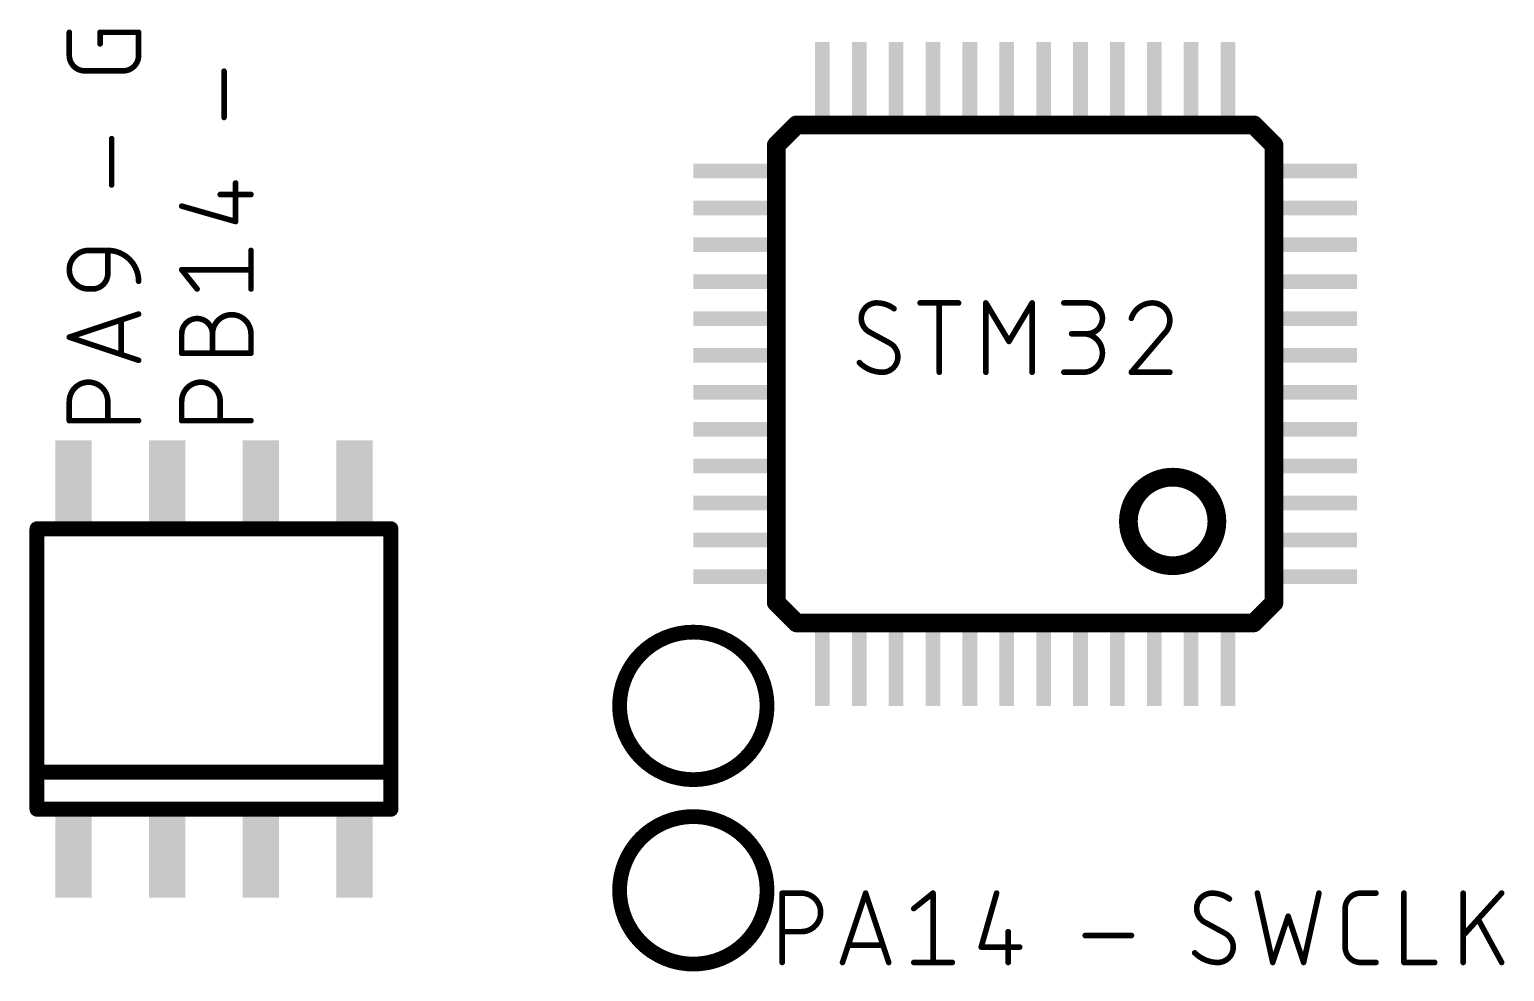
# Model space of a CAD drawing. Extents: x -18 to 127, y -8 to 112.
# Drawn here: x 79.5 to 99.5, y 44.9 to 57.67 of the extents above; entities that cross this region are included whole.
import ezdxf

# ---------------------------------------------------------------- set-up
doc = ezdxf.new("R2010")
doc.units = 0
doc.layers.add('21', color=253, linetype='CONTINUOUS')
doc.layers.add('51', color=253, linetype='CONTINUOUS')

# ---------------------------------------------------------------- blocks, each defined once
blk = doc.blocks.new('RECT')
blk.add_solid([(-0.5, -0.5), (0.5, -0.5), (-0.5, 0.5), (0.5, 0.5)])

msp = doc.modelspace()

# ---------------------------------------------------------------- linework, layer by layer
at = {"layer": '21'}
for points, const_width in [([(80.0381, 57.3163), (80.0381, 57.6295)], 0.0762), ([(80.4558, 57.4729), (80.4558, 57.6295)], 0.0762), ([(80.4558, 57.6295), (80.9779, 57.6295)], 0.0762), ([(80.9779, 57.6295), (80.9779, 57.3163)], 0.0762), ([(80.7691, 57.1074), (80.2469, 57.1074)], 0.0762), ([(82.1364, 56.4761), (82.1364, 57.1026)], 0.0762), ([(89.625, 56.1), (89.9, 56.375)], 0.254), ([(89.9, 56.375), (96.1, 56.375)], 0.254), ([(96.1, 56.375), (96.375, 56.1)], 0.254), ([(80.6124, 55.5617), (80.6124, 56.1882)], 0.0762), ([(89.625, 49.9), (89.625, 56.1)], 0.254), ([(96.375, 56.1), (96.375, 49.9)], 0.254), ([(82.2931, 55.0653), (82.2931, 55.5874)], 0.0762), ([(82.0842, 55.4307), (82.5019, 55.4307)], 0.0762), ([(81.5621, 55.2741), (82.2931, 55.0653)], 0.0762), ([(80.2992, 54.673), (80.5602, 54.673)], 0.0762), ([(80.5602, 54.673), (80.5602, 54.3597)], 0.0762), ([(82.5019, 54.1509), (82.5019, 54.673)], 0.0762), ([(81.7709, 54.1509), (81.5621, 54.4119)], 0.0762), ([(81.5621, 54.4119), (82.5019, 54.4119)], 0.0762), ([(80.3514, 54.1509), (80.2992, 54.1509)], 0.0762), ([(80.0381, 53.4975), (80.9779, 53.8108)], 0.0762), ([(91.5747, 53.9619), (92.0968, 53.9619)], 0.0762), ([(91.8357, 53.0221), (91.8357, 53.9619)], 0.0762), ([(92.4673, 53.0221), (92.4673, 53.9619)], 0.0762), ([(92.4673, 53.9619), (92.7806, 53.4398)], 0.0762), ([(92.7806, 53.4398), (93.0939, 53.9619)], 0.0762), ([(93.0939, 53.9619), (93.0939, 53.0221)], 0.0762), ([(93.5254, 53.9619), (93.8387, 53.9619)], 0.0762), ([(80.743, 53.7325), (80.743, 53.2626)], 0.0762), ([(91.1694, 53.4137), (90.8822, 53.5703)], 0.0762), ([(80.9779, 53.1843), (80.0381, 53.4975)], 0.0762), ([(81.5621, 53.2801), (81.5621, 53.5411)], 0.0762), ([(81.9798, 53.2801), (81.9798, 53.5411)], 0.0762), ([(82.5019, 53.5411), (82.5019, 53.2801)], 0.0762), ([(93.8387, 53.5442), (93.6298, 53.5442)], 0.0762), ([(94.8836, 53.5442), (94.4398, 53.0221)], 0.0762), ([(82.5019, 53.2801), (81.5621, 53.2801)], 0.0762), ([(93.5254, 53.0221), (93.7864, 53.0221)], 0.0762), ([(94.4398, 53.0221), (94.9619, 53.0221)], 0.0762), ([(80.0381, 52.3657), (80.0381, 52.6267)], 0.0762), ([(80.5602, 52.6267), (80.5602, 52.3657)], 0.0762), ([(81.5621, 52.3657), (81.5621, 52.6267)], 0.0762), ([(82.0842, 52.6267), (82.0842, 52.3657)], 0.0762), ([(80.9779, 52.3657), (80.0381, 52.3657)], 0.0762), ([(82.5019, 52.3657), (81.5621, 52.3657)], 0.0762), ([(89.9, 49.625), (89.625, 49.9)], 0.254), ([(96.375, 49.9), (96.1, 49.625)], 0.254), ([(96.1, 49.625), (89.9, 49.625)], 0.254), ([(89.7044, 45.0221), (89.7044, 45.9619)], 0.0762), ([(89.7044, 45.9619), (89.9655, 45.9619)], 0.0762), ([(90.523, 45.0221), (90.8362, 45.9619)], 0.0762), ([(90.8362, 45.9619), (91.1495, 45.0221)], 0.0762), ([(91.4896, 45.7531), (91.7506, 45.9619)], 0.0762), ([(91.7506, 45.9619), (91.7506, 45.0221)], 0.0762), ([(92.6128, 45.9619), (92.404, 45.2309)], 0.0762), ([(96.1488, 45.9619), (96.3576, 45.0221)], 0.0762), ([(96.7753, 45.0221), (96.9841, 45.9619)], 0.0762), ([(97.548, 45.9619), (97.7568, 45.9619)], 0.0762), ([(98.1359, 45.9619), (98.1359, 45.0221)], 0.0762), ([(98.9398, 45.0221), (98.9398, 45.9619)], 0.0762), ([(99.4619, 45.9619), (98.9398, 45.3876)], 0.0762), ([(95.7173, 45.4137), (95.4301, 45.5703)], 0.0762), ([(96.3576, 45.0221), (96.5665, 45.6486)], 0.0762), ([(96.5665, 45.6486), (96.7753, 45.0221)], 0.0762), ([(97.3391, 45.2309), (97.3391, 45.7531)], 0.0762), ([(99.4619, 45.0221), (99.1486, 45.5964)], 0.0762), ([(89.9655, 45.4398), (89.7044, 45.4398)], 0.0762), ([(92.7695, 45.4398), (92.7695, 45.0221)], 0.0762), ([(93.8148, 45.3876), (94.4413, 45.3876)], 0.0762), ([(91.0712, 45.257), (90.6013, 45.257)], 0.0762), ([(92.404, 45.2309), (92.9261, 45.2309)], 0.0762), ([(91.4896, 45.0221), (92.0117, 45.0221)], 0.0762), ([(97.7568, 45.0221), (97.548, 45.0221)], 0.0762), ([(98.1359, 45.0221), (98.5536, 45.0221)], 0.0762)]:
    msp.add_lwpolyline(points, dxfattribs=dict(at, const_width=const_width))
for points, const_width in [([(80.0571, 57.6295, 1), (80.0191, 57.6295)], 0.0381), ([(80.4558, 57.6486, 1), (80.4558, 57.6105)], 0.0381), ([(80.4748, 57.6295, 1), (80.4367, 57.6295)], 0.0381), ([(80.9969, 57.6295, 1), (80.9589, 57.6295)], 0.0381), ([(80.9779, 57.6105, 1), (80.9779, 57.6486)], 0.0381), ([(80.4367, 57.4729, 1), (80.4748, 57.4729)], 0.0381), ([(80.0381, 57.3163, 0.4142), (80.2469, 57.1074)], 0.0762), ([(80.0571, 57.3163, 1), (80.019, 57.3163)], 0.0381), ([(80.0191, 57.3163, 1), (80.0571, 57.3163)], 0.0381), ([(80.7691, 57.1074, 0.4142), (80.9779, 57.3163)], 0.0762), ([(80.9969, 57.3163, 1), (80.9589, 57.3163)], 0.0381), ([(80.9589, 57.3163, 1), (80.9969, 57.3163)], 0.0381), ([(80.2469, 57.1265, 1), (80.2469, 57.0884)], 0.0381), ([(80.2469, 57.0884, 1), (80.2469, 57.1265)], 0.0381), ([(80.7691, 57.1265, 1), (80.7691, 57.0884)], 0.0381), ([(80.7691, 57.0884, 1), (80.7691, 57.1265)], 0.0381), ([(82.1555, 57.1026, 1), (82.1174, 57.1026)], 0.0381), ([(82.1174, 56.4761, 1), (82.1555, 56.4761)], 0.0381), ([(89.9, 56.4385, 1), (89.9, 56.3115)], 0.127), ([(89.9449, 56.3301, 1), (89.8551, 56.4199)], 0.127), ([(96.1449, 56.4199, 1), (96.0551, 56.3301)], 0.127), ([(96.1, 56.3115, 1), (96.1, 56.4385)], 0.127), ([(80.6315, 56.1882, 1), (80.5934, 56.1882)], 0.0381), ([(89.6885, 56.1, 1), (89.5615, 56.1)], 0.127), ([(89.5801, 56.1449, 1), (89.6699, 56.0551)], 0.127), ([(96.4385, 56.1, 1), (96.3115, 56.1)], 0.127), ([(96.3301, 56.0551, 1), (96.4199, 56.1449)], 0.127), ([(82.3121, 55.5874, 1), (82.274, 55.5874)], 0.0381), ([(80.5934, 55.5617, 1), (80.6315, 55.5617)], 0.0381), ([(82.0842, 55.4498, 1), (82.0842, 55.4117)], 0.0381), ([(82.5019, 55.4117, 1), (82.5019, 55.4498)], 0.0381), ([(81.5673, 55.2924, 1), (81.5569, 55.2558)], 0.0381), ([(82.274, 55.0653, 1), (82.3121, 55.0653)], 0.0381), ([(82.2878, 55.0469, 1), (82.2983, 55.0836)], 0.0381), ([(80.2992, 54.673, 1), (80.2992, 54.1509)], 0.0762), ([(80.2992, 54.692, 1), (80.2992, 54.6539)], 0.0381), ([(80.2992, 54.6539, 1), (80.2992, 54.692)], 0.0381), ([(80.9779, 54.2553, 0.4142), (80.5602, 54.673)], 0.0762), ([(80.5602, 54.692, 1), (80.5602, 54.6539)], 0.0381), ([(80.5793, 54.673, 1), (80.5412, 54.673)], 0.0381), ([(80.5602, 54.6539, 1), (80.5602, 54.692)], 0.0381), ([(82.5209, 54.673, 1), (82.4829, 54.673)], 0.0381), ([(81.577, 54.4238, 1), (81.5472, 54.4)], 0.0381), ([(81.5621, 54.431, 1), (81.5621, 54.3929)], 0.0381), ([(82.5019, 54.3929, 1), (82.5019, 54.431)], 0.0381), ([(80.3514, 54.1509, 0.4142), (80.5602, 54.3597)], 0.0762), ([(80.5793, 54.3597, 1), (80.5412, 54.3597)], 0.0381), ([(80.5412, 54.3597, 1), (80.5793, 54.3597)], 0.0381), ([(80.9589, 54.2553, 1), (80.9969, 54.2553)], 0.0381), ([(80.2992, 54.1699, 1), (80.2992, 54.1318)], 0.0381), ([(80.2992, 54.1318, 1), (80.2992, 54.1699)], 0.0381), ([(80.3514, 54.1699, 1), (80.3514, 54.1318)], 0.0381), ([(80.3514, 54.1318, 1), (80.3514, 54.1699)], 0.0381), ([(81.7561, 54.139, 1), (81.7858, 54.1628)], 0.0381), ([(82.4829, 54.1509, 1), (82.5209, 54.1509)], 0.0381), ([(80.9839, 53.7927, 1), (80.9719, 53.8289)], 0.0381), ([(82.5019, 53.5411, 1), (81.9798, 53.5411)], 0.0762), ([(90.9867, 53.9619, 0.4142), (90.7778, 53.7531)], 0.0762), ([(91.2216, 53.8836, 0.1623), (90.9867, 53.9619)], 0.0762), ([(90.9867, 53.9809, 1), (90.9867, 53.9429)], 0.0381), ([(90.9867, 53.9428, 1), (90.9867, 53.9809)], 0.0381), ([(91.2102, 53.8683, 1), (91.2331, 53.8988)], 0.0381), ([(91.5747, 53.9809, 1), (91.5747, 53.9428)], 0.0381), ([(91.8548, 53.9619, 1), (91.8167, 53.9619)], 0.0381), ([(92.0968, 53.9428, 1), (92.0968, 53.9809)], 0.0381), ([(92.4837, 53.9717, 1), (92.451, 53.9521)], 0.0381), ([(92.4864, 53.9619, 1), (92.4483, 53.9619)], 0.0381), ([(93.1129, 53.9619, 1), (93.0748, 53.9619)], 0.0381), ([(93.1102, 53.9521, 1), (93.0775, 53.9717)], 0.0381), ([(93.5254, 53.9809, 1), (93.5254, 53.9428)], 0.0381), ([(93.8387, 53.5442, 1), (93.8387, 53.9619)], 0.0762), ([(93.8387, 53.9809, 1), (93.8387, 53.9428)], 0.0381), ([(93.8387, 53.9428, 1), (93.8387, 53.9809)], 0.0381), ([(94.727, 53.9619, 0.3252), (94.4398, 53.7531)], 0.0762), ([(94.9619, 53.727, 0.4142), (94.727, 53.9619)], 0.0762), ([(94.727, 53.9809, 1), (94.727, 53.9428)], 0.0381), ([(94.727, 53.9429, 1), (94.7269, 53.9809)], 0.0381), ([(80.762, 53.7325, 1), (80.7239, 53.7325)], 0.0381), ([(81.9798, 53.5411, 1), (81.5621, 53.5411)], 0.0762), ([(90.7778, 53.7531, 0.2656), (90.8822, 53.5703)], 0.0762), ([(90.7969, 53.7531, 1), (90.7588, 53.7531)], 0.0381), ([(90.7588, 53.7531, 1), (90.7969, 53.7531)], 0.0381), ([(90.8914, 53.587, 1), (90.8731, 53.5536)], 0.0381), ([(90.8726, 53.5539, 1), (90.8919, 53.5867)], 0.0381), ([(94.4217, 53.7589, 1), (94.4579, 53.7472)], 0.0381), ([(94.8836, 53.5442, 0.2052), (94.9619, 53.727)], 0.0762), ([(94.9809, 53.7269, 1), (94.9429, 53.727)], 0.0381), ([(94.9429, 53.727, 1), (94.9809, 53.727)], 0.0381), ([(80.0441, 53.5156, 1), (80.0321, 53.4795)], 0.0381), ([(80.0321, 53.5156, 1), (80.0441, 53.4795)], 0.0381), ([(81.5811, 53.5411, 1), (81.5431, 53.5411)], 0.0381), ([(81.5431, 53.5411, 1), (81.5811, 53.5411)], 0.0381), ([(81.9988, 53.5411, 1), (81.9607, 53.5411)], 0.0381), ([(81.9607, 53.5411, 1), (81.9988, 53.5411)], 0.0381), ([(81.9607, 53.5411, 1), (81.9988, 53.5411)], 0.0381), ([(82.4828, 53.5411, 1), (82.5209, 53.5411)], 0.0381), ([(82.5209, 53.5411, 1), (82.4829, 53.5411)], 0.0381), ([(91.2738, 53.2309, 0.2656), (91.1694, 53.4137)], 0.0762), ([(91.1791, 53.4301, 1), (91.1597, 53.3973)], 0.0381), ([(91.1603, 53.397, 1), (91.1785, 53.4304)], 0.0381), ([(92.7643, 53.4496, 1), (92.7969, 53.43)], 0.0381), ([(92.7643, 53.43, 1), (92.7969, 53.4496)], 0.0381), ([(93.6298, 53.5633, 1), (93.6298, 53.5252)], 0.0381), ([(93.7864, 53.0221, 1), (93.7864, 53.5442)], 0.0762), ([(93.7864, 53.5633, 1), (93.7864, 53.5252)], 0.0381), ([(93.8387, 53.5633, 1), (93.8387, 53.5252)], 0.0381), ([(93.8387, 53.5252, 1), (93.8387, 53.5633)], 0.0381), ([(94.8704, 53.558, 1), (94.8967, 53.5304)], 0.0381), ([(94.8981, 53.5319, 1), (94.8691, 53.5565)], 0.0381), ([(80.7239, 53.2626, 1), (80.762, 53.2626)], 0.0381), ([(80.9719, 53.1662, 1), (80.9839, 53.2023)], 0.0381), ([(81.5621, 53.2991, 1), (81.5621, 53.261)], 0.0381), ([(81.5431, 53.2801, 1), (81.5811, 53.2801)], 0.0381), ([(81.9607, 53.2801, 1), (81.9988, 53.2801)], 0.0381), ([(82.4829, 53.2801, 1), (82.5209, 53.2801)], 0.0381), ([(82.5019, 53.261, 1), (82.5019, 53.2991)], 0.0381), ([(91.065, 53.0221, 0.4142), (91.2738, 53.2309)], 0.0762), ([(91.2929, 53.2309, 1), (91.2548, 53.2309)], 0.0381), ([(91.2548, 53.2309, 1), (91.2929, 53.2309)], 0.0381), ([(90.7517, 53.1526, 0.2), (91.065, 53.0221)], 0.0762), ([(90.7653, 53.166, 1), (90.7382, 53.1392)], 0.0381), ([(91.065, 53.0412, 1), (91.065, 53.0031)], 0.0381), ([(91.065, 53.0031, 1), (91.065, 53.0411)], 0.0381), ([(91.8167, 53.0221, 1), (91.8548, 53.0221)], 0.0381), ([(92.4483, 53.0221, 1), (92.4864, 53.0221)], 0.0381), ([(93.0748, 53.0221, 1), (93.1129, 53.0221)], 0.0381), ([(93.5254, 53.0412, 1), (93.5254, 53.0031)], 0.0381), ([(93.7864, 53.0412, 1), (93.7864, 53.0031)], 0.0381), ([(93.7864, 53.0031, 1), (93.7864, 53.0412)], 0.0381), ([(94.4398, 53.0412, 1), (94.4398, 53.0031)], 0.0381), ([(94.4253, 53.0344, 1), (94.4543, 53.0098)], 0.0381), ([(94.9619, 53.0031, 1), (94.9619, 53.0412)], 0.0381), ([(80.5602, 52.6267, 1), (80.0381, 52.6267)], 0.0762), ([(82.0842, 52.6267, 1), (81.5621, 52.6267)], 0.0762), ([(80.0571, 52.6267, 1), (80.0191, 52.6267)], 0.0381), ([(80.0191, 52.6267, 1), (80.0571, 52.6267)], 0.0381), ([(80.5793, 52.6267, 1), (80.5412, 52.6267)], 0.0381), ([(80.5412, 52.6267, 1), (80.5793, 52.6267)], 0.0381), ([(81.5811, 52.6267, 1), (81.5431, 52.6267)], 0.0381), ([(81.5431, 52.6267, 1), (81.5811, 52.6267)], 0.0381), ([(82.1033, 52.6267, 1), (82.0652, 52.6267)], 0.0381), ([(82.0652, 52.6267, 1), (82.1033, 52.6267)], 0.0381), ([(80.0381, 52.3847, 1), (80.0381, 52.3466)], 0.0381), ([(80.0191, 52.3657, 1), (80.0571, 52.3657)], 0.0381), ([(80.5412, 52.3657, 1), (80.5793, 52.3657)], 0.0381), ([(80.9779, 52.3466, 1), (80.9779, 52.3847)], 0.0381), ([(81.5621, 52.3847, 1), (81.5621, 52.3466)], 0.0381), ([(81.5431, 52.3657, 1), (81.5811, 52.3657)], 0.0381), ([(82.0652, 52.3657, 1), (82.1033, 52.3657)], 0.0381), ([(82.5019, 52.3466, 1), (82.5019, 52.3847)], 0.0381), ([(95, 50.4, 1), (95, 51.6, 1), (95, 50.4)], 0.254), ([(89.6699, 49.9449, 1), (89.5801, 49.8551)], 0.127), ([(96.4199, 49.8551, 1), (96.3301, 49.9449)], 0.127), ([(89.5615, 49.9, 1), (89.6885, 49.9)], 0.127), ([(96.3115, 49.9, 1), (96.4385, 49.9)], 0.127), ([(89.9, 49.6885, 1), (89.9, 49.5615)], 0.127), ([(89.8551, 49.5801, 1), (89.9449, 49.6699)], 0.127), ([(96.0551, 49.6699, 1), (96.1449, 49.5801)], 0.127), ([(96.1, 49.5615, 1), (96.1, 49.6885)], 0.127), ([(88.5, 47.5, 1), (88.5, 49.5, 1), (88.5, 47.5)], 0.2), ([(88.5, 45, 1), (88.5, 47, 1), (88.5, 45)], 0.2), ([(89.7234, 45.9619, 1), (89.6853, 45.9619)], 0.0381), ([(89.7044, 45.9809, 1), (89.7044, 45.9428)], 0.0381), ([(89.9655, 45.4398, 1), (89.9655, 45.9619)], 0.0762), ([(89.9655, 45.9809, 1), (89.9655, 45.9428)], 0.0381), ([(89.9655, 45.9428, 1), (89.9655, 45.9809)], 0.0381), ([(90.8543, 45.9679, 1), (90.8182, 45.9559)], 0.0381), ([(90.8543, 45.9559, 1), (90.8182, 45.9679)], 0.0381), ([(91.7697, 45.9619, 1), (91.7316, 45.9619)], 0.0381), ([(91.7625, 45.947, 1), (91.7387, 45.9768)], 0.0381), ([(92.6311, 45.9567, 1), (92.5945, 45.9671)], 0.0381), ([(95.5345, 45.9619, 0.4142), (95.3257, 45.7531)], 0.0762), ([(95.7695, 45.8836, 0.1623), (95.5345, 45.9619)], 0.0762), ([(95.5345, 45.9809, 1), (95.5345, 45.9429)], 0.0381), ([(95.5345, 45.9428, 1), (95.5345, 45.9809)], 0.0381), ([(95.758, 45.8683, 1), (95.7809, 45.8988)], 0.0381), ([(96.1674, 45.966, 1), (96.1302, 45.9578)], 0.0381), ([(97.0027, 45.9578, 1), (96.9655, 45.966)], 0.0381), ([(97.548, 45.9619, 0.4142), (97.3391, 45.7531)], 0.0762), ([(97.548, 45.9809, 1), (97.548, 45.9428)], 0.0381), ([(97.548, 45.9429, 1), (97.548, 45.9809)], 0.0381), ([(97.7568, 45.9428, 1), (97.7568, 45.9809)], 0.0381), ([(98.155, 45.9619, 1), (98.1169, 45.9619)], 0.0381), ([(98.9588, 45.9619, 1), (98.9207, 45.9619)], 0.0381), ([(99.476, 45.9491, 1), (99.4478, 45.9747)], 0.0381), ([(91.4777, 45.7679, 1), (91.5015, 45.7382)], 0.0381), ([(95.3257, 45.7531, 0.2656), (95.4301, 45.5703)], 0.0762), ([(95.3447, 45.7531, 1), (95.3066, 45.7531)], 0.0381), ([(95.3066, 45.7531, 1), (95.3447, 45.7531)], 0.0381), ([(95.4392, 45.587, 1), (95.421, 45.5536)], 0.0381), ([(95.4204, 45.5539, 1), (95.4398, 45.5867)], 0.0381), ([(96.5845, 45.6547, 1), (96.5484, 45.6426)], 0.0381), ([(96.5845, 45.6426, 1), (96.5484, 45.6547)], 0.0381), ([(97.3582, 45.7531, 1), (97.3201, 45.7531)], 0.0381), ([(97.3201, 45.7531, 1), (97.3582, 45.7531)], 0.0381), ([(99.1654, 45.6055, 1), (99.1319, 45.5873)], 0.0381), ([(89.7044, 45.4588, 1), (89.7044, 45.4207)], 0.0381), ([(89.9655, 45.4588, 1), (89.9655, 45.4207)], 0.0381), ([(89.9655, 45.4207, 1), (89.9655, 45.4588)], 0.0381), ([(92.7885, 45.4398, 1), (92.7504, 45.4398)], 0.0381), ([(93.8148, 45.4066, 1), (93.8148, 45.3685)], 0.0381), ([(94.4413, 45.3685, 1), (94.4413, 45.4066)], 0.0381), ([(95.8217, 45.2309, 0.2656), (95.7173, 45.4137)], 0.0762), ([(95.7269, 45.4301, 1), (95.7076, 45.3973)], 0.0381), ([(95.7081, 45.397, 1), (95.7264, 45.4304)], 0.0381), ([(98.9257, 45.4004, 1), (98.9539, 45.3748)], 0.0381), ([(90.6013, 45.2761, 1), (90.6013, 45.238)], 0.0381), ([(91.0712, 45.238, 1), (91.0712, 45.2761)], 0.0381), ([(92.404, 45.25, 1), (92.404, 45.2119)], 0.0381), ([(92.3857, 45.2362, 1), (92.4223, 45.2257)], 0.0381), ([(92.9261, 45.2119, 1), (92.9261, 45.25)], 0.0381), ([(95.6128, 45.0221, 0.4142), (95.8217, 45.2309)], 0.0762), ([(95.8407, 45.2309, 1), (95.8026, 45.2309)], 0.0381), ([(95.8026, 45.2309, 1), (95.8407, 45.2309)], 0.0381), ([(97.3391, 45.2309, 0.4142), (97.548, 45.0221)], 0.0762), ([(97.3582, 45.2309, 1), (97.3201, 45.2309)], 0.0381), ([(97.3201, 45.2309, 1), (97.3582, 45.2309)], 0.0381), ([(89.6853, 45.0221, 1), (89.7234, 45.0221)], 0.0381), ([(90.5049, 45.0281, 1), (90.5411, 45.0161)], 0.0381), ([(91.1314, 45.0161, 1), (91.1676, 45.0281)], 0.0381), ([(91.4896, 45.0412, 1), (91.4896, 45.0031)], 0.0381), ([(91.7316, 45.0221, 1), (91.7697, 45.0221)], 0.0381), ([(92.0117, 45.0031, 1), (92.0117, 45.0412)], 0.0381), ([(92.7504, 45.0221, 1), (92.7885, 45.0221)], 0.0381), ([(95.3131, 45.166, 1), (95.286, 45.1392)], 0.0381), ([(95.2996, 45.1526, 0.2), (95.6128, 45.0221)], 0.0762), ([(95.6128, 45.0412, 1), (95.6128, 45.0031)], 0.0381), ([(95.6128, 45.0031, 1), (95.6128, 45.0411)], 0.0381), ([(96.3395, 45.0281, 1), (96.3757, 45.0161)], 0.0381), ([(96.339, 45.018, 1), (96.3762, 45.0262)], 0.0381), ([(96.7567, 45.0262, 1), (96.7939, 45.018)], 0.0381), ([(96.7572, 45.0161, 1), (96.7934, 45.0281)], 0.0381), ([(97.548, 45.0412, 1), (97.548, 45.0031)], 0.0381), ([(97.548, 45.0031, 1), (97.548, 45.0412)], 0.0381), ([(97.7568, 45.0031, 1), (97.7568, 45.0412)], 0.0381), ([(98.1359, 45.0412, 1), (98.1359, 45.0031)], 0.0381), ([(98.1169, 45.0221, 1), (98.155, 45.0221)], 0.0381), ([(98.5536, 45.0031, 1), (98.5536, 45.0412)], 0.0381), ([(98.9207, 45.0221, 1), (98.9588, 45.0221)], 0.0381), ([(99.4452, 45.013, 1), (99.4786, 45.0312)], 0.0381)]:
    msp.add_lwpolyline(points, format="xyb", dxfattribs=dict(at, const_width=const_width))
at = {"layer": '51', "const_width": 0.2032}
for points in [[(79.6, 47.6), (79.6, 50.9)], [(79.6, 50.9), (84.4, 50.9)], [(84.4, 50.9), (84.4, 47.6)], [(79.6, 47.1), (79.6, 47.6)], [(84.4, 47.6), (79.6, 47.6)], [(84.4, 47.6), (84.4, 47.1)], [(84.4, 47.1), (79.6, 47.1)]]:
    msp.add_lwpolyline(points, dxfattribs=at)
at = {"layer": '51', "const_width": 0.1016}
for points in [[(79.6508, 50.9, 1), (79.5492, 50.9)], [(79.6, 50.9508, 1), (79.6, 50.8492)], [(84.4508, 50.9, 1), (84.3492, 50.9)], [(84.4, 50.8492, 1), (84.4, 50.9508)], [(79.6508, 47.6, 1), (79.5492, 47.6)], [(79.6, 47.6508, 1), (79.6, 47.5492)], [(79.5492, 47.6, 1), (79.6508, 47.6)], [(84.4508, 47.6, 1), (84.3492, 47.6)], [(84.3492, 47.6, 1), (84.4508, 47.6)], [(84.4, 47.5492, 1), (84.4, 47.6508)], [(79.6, 47.1508, 1), (79.6, 47.0492)], [(79.5492, 47.1, 1), (79.6508, 47.1)], [(84.3492, 47.1, 1), (84.4508, 47.1)], [(84.4, 47.0492, 1), (84.4, 47.1508)]]:
    msp.add_lwpolyline(points, format="xyb", dxfattribs=at)

# ---------------------------------------------------------------- block references
at = {"layer": '51', "rotation": 90}
for p, xscale, yscale in [((90.25, 56.975), 1.05, 0.2), ((90.75, 56.975), 1.05, 0.2), ((91.25, 56.975), 1.05, 0.2), ((91.75, 56.975), 1.05, 0.2), ((92.25, 56.975), 1.05, 0.2), ((92.75, 56.975), 1.05, 0.2), ((93.25, 56.975), 1.05, 0.2), ((93.75, 56.975), 1.05, 0.2), ((94.25, 56.975), 1.05, 0.2), ((94.75, 56.975), 1.05, 0.2), ((95.25, 56.975), 1.05, 0.2), ((95.75, 56.975), 1.05, 0.2), ((89.025, 55.75), 0.2, 1.05), ((96.975, 55.75), 0.2, 1.05), ((89.025, 55.25), 0.2, 1.05), ((96.975, 55.25), 0.2, 1.05), ((89.025, 54.75), 0.2, 1.05), ((96.975, 54.75), 0.2, 1.05), ((89.025, 54.25), 0.2, 1.05), ((96.975, 54.25), 0.2, 1.05), ((89.025, 53.75), 0.2, 1.05), ((96.975, 53.75), 0.2, 1.05), ((89.025, 53.25), 0.2, 1.05), ((96.975, 53.25), 0.2, 1.05), ((89.025, 52.75), 0.2, 1.05), ((96.975, 52.75), 0.2, 1.05), ((89.025, 52.25), 0.2, 1.05), ((96.975, 52.25), 0.2, 1.05), ((89.025, 51.75), 0.2, 1.05), ((96.975, 51.75), 0.2, 1.05), ((89.025, 51.25), 0.2, 1.05), ((96.975, 51.25), 0.2, 1.05), ((89.025, 50.75), 0.2, 1.05), ((96.975, 50.75), 0.2, 1.05), ((89.025, 50.25), 0.2, 1.05), ((96.975, 50.25), 0.2, 1.05), ((90.25, 49.025), 1.05, 0.2), ((90.75, 49.025), 1.05, 0.2), ((91.25, 49.025), 1.05, 0.2), ((91.75, 49.025), 1.05, 0.2), ((92.25, 49.025), 1.05, 0.2), ((92.75, 49.025), 1.05, 0.2), ((93.25, 49.025), 1.05, 0.2), ((93.75, 49.025), 1.05, 0.2), ((94.25, 49.025), 1.05, 0.2), ((94.75, 49.025), 1.05, 0.2), ((95.25, 49.025), 1.05, 0.2), ((95.75, 49.025), 1.05, 0.2)]:
    msp.add_blockref('RECT', p, dxfattribs=dict(at, xscale=xscale, yscale=yscale))
at = {"layer": '51', "xscale": 0.4902, "yscale": 1.1001}
for p in [(80.095, 51.5501), (81.365, 51.5501), (82.635, 51.5501), (83.905, 51.5501), (80.095, 46.45), (81.365, 46.45), (82.635, 46.45), (83.905, 46.45)]:
    msp.add_blockref('RECT', p, dxfattribs=at)

doc.saveas('drawing.dxf')
